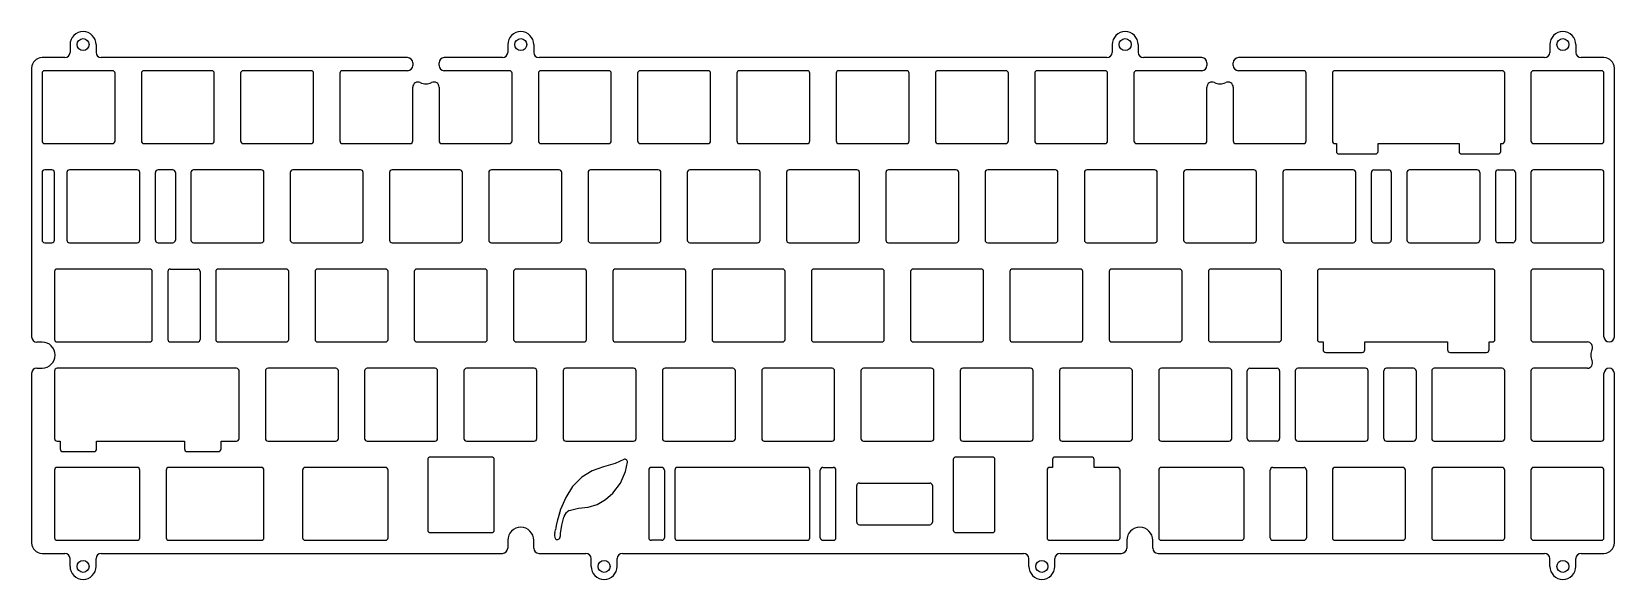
# Model space of a CAD drawing. Header units: millimetres. Extents: x 0 to 304, y 0 to 105.
import ezdxf

# ---------------------------------------------------------------- set-up
doc = ezdxf.new("R2010")
doc.units = ezdxf.units.MM

msp = doc.modelspace()

# ---------------------------------------------------------------- linework, layer by layer
at = {"color": 7, "linetype": 'Continuous', "lineweight": 25}
for p, q in [((7.37, 102.7), (7.37, 101.2)), ((12.37, 102.7), (12.37, 101.2)), ((91.37, 102.7), (91.37, 101.2)), ((96.37, 102.7), (96.37, 101.2)), ((207.37, 102.7), (207.37, 101.2)), ((212.37, 102.7), (212.37, 101.2)), ((291.37, 102.7), (291.37, 101.2)), ((296.37, 102.7), (296.37, 101.2)), ((0, 98.2), (0, 46.57)), ((6.37, 100.2), (2, 100.2)), ((15.5, 97.7), (2.5, 97.7)), ((72.15, 100.2), (13.37, 100.2)), ((34.55, 97.7), (21.55, 97.7)), ((53.6, 97.7), (40.6, 97.7)), ((72.15, 97.7), (59.65, 97.7)), ((73.15, 99.2), (73.15, 98.7)), ((78.2, 98.7), (78.2, 99.2)), ((90.37, 100.2), (79.2, 100.2)), ((91.7, 97.7), (79.2, 97.7)), ((206.37, 100.2), (97.37, 100.2)), ((110.75, 97.7), (97.75, 97.7)), ((129.8, 97.7), (116.8, 97.7)), ((148.85, 97.7), (135.85, 97.7)), ((167.9, 97.7), (154.9, 97.7)), ((186.95, 97.7), (173.95, 97.7)), ((206, 97.7), (193, 97.7)), ((224.55, 97.7), (212.05, 97.7)), ((224.55, 100.2), (213.37, 100.2)), ((225.55, 99.2), (225.55, 98.7)), ((230.6, 98.7), (230.6, 99.2)), ((290.37, 100.2), (231.6, 100.2)), ((244.1, 97.7), (231.6, 97.7)), ((282.2, 97.7), (250.15, 97.7)), ((301.25, 97.7), (288.25, 97.7)), ((301.75, 100.2), (297.37, 100.2)), ((303.75, 46.6), (303.75, 98.2)), ((2, 97.2), (2, 84.2)), ((16, 84.2), (16, 97.2)), ((21.05, 97.2), (21.05, 84.2)), ((35.05, 84.2), (35.05, 97.2)), ((40.1, 97.2), (40.1, 84.2)), ((54.1, 84.2), (54.1, 97.2)), ((59.15, 97.2), (59.15, 84.2)), ((73.15, 84.2), (73.15, 94.52)), ((78.2, 94.52), (78.2, 84.2)), ((92.2, 84.2), (92.2, 97.2)), ((97.25, 97.2), (97.25, 84.2)), ((111.25, 84.2), (111.25, 97.2)), ((116.3, 97.2), (116.3, 84.2)), ((130.3, 84.2), (130.3, 97.2)), ((135.35, 97.2), (135.35, 84.2)), ((149.35, 84.2), (149.35, 97.2)), ((154.4, 97.2), (154.4, 84.2)), ((168.4, 84.2), (168.4, 97.2)), ((173.45, 97.2), (173.45, 84.2)), ((187.45, 84.2), (187.45, 97.2)), ((192.5, 97.2), (192.5, 84.2)), ((206.5, 84.2), (206.5, 97.2)), ((211.55, 97.2), (211.55, 84.2)), ((225.55, 84.2), (225.55, 94.52)), ((230.6, 94.52), (230.6, 84.2)), ((244.6, 84.2), (244.6, 97.2)), ((249.65, 97.2), (249.65, 84.2)), ((282.7, 84.2), (282.7, 97.2)), ((287.75, 97.2), (287.75, 84.2)), ((301.75, 84.2), (301.75, 97.2)), ((2.5, 83.7), (15.5, 83.7)), ((21.55, 83.7), (34.55, 83.7)), ((40.6, 83.7), (53.6, 83.7)), ((59.65, 83.7), (72.65, 83.7)), ((78.7, 83.7), (91.7, 83.7)), ((97.75, 83.7), (110.75, 83.7)), ((116.8, 83.7), (129.8, 83.7)), ((135.85, 83.7), (148.85, 83.7)), ((154.9, 83.7), (167.9, 83.7)), ((173.95, 83.7), (186.95, 83.7)), ((193, 83.7), (206, 83.7)), ((212.05, 83.7), (225.05, 83.7)), ((231.1, 83.7), (244.1, 83.7)), ((250.15, 83.7), (250.4, 83.7)), ((250.4, 83.7), (250.4, 82.2)), ((258.4, 83.7), (273.95, 83.7)), ((258.4, 82.2), (258.4, 83.7)), ((273.95, 83.7), (273.95, 82.2)), ((281.95, 83.7), (282.2, 83.7)), ((281.95, 82.2), (281.95, 83.7)), ((288.25, 83.7), (301.25, 83.7)), ((250.9, 81.7), (257.9, 81.7)), ((274.45, 81.7), (281.45, 81.7)), ((2, 78.15), (2, 65.15)), ((3.88, 78.65), (2.5, 78.65)), ((4.38, 65.15), (4.38, 78.15)), ((6.76, 78.15), (6.76, 65.15)), ((20.26, 78.65), (7.26, 78.65)), ((20.76, 65.15), (20.76, 78.15)), ((23.76, 65.15), (23.76, 78.15)), ((27.08, 78.65), (24.26, 78.65)), ((27.58, 78.15), (27.58, 65.15)), ((30.58, 78.15), (30.58, 65.15)), ((44.07, 78.65), (31.08, 78.65)), ((44.57, 65.15), (44.57, 78.15)), ((49.63, 78.15), (49.63, 65.15)), ((63.12, 78.65), (50.13, 78.65)), ((63.62, 65.15), (63.62, 78.15)), ((68.68, 78.15), (68.68, 65.15)), ((82.17, 78.65), (69.18, 78.65)), ((82.67, 65.15), (82.67, 78.15)), ((87.73, 78.15), (87.73, 65.15)), ((101.22, 78.65), (88.23, 78.65)), ((101.72, 65.15), (101.72, 78.15)), ((106.78, 78.15), (106.78, 65.15)), ((120.27, 78.65), (107.28, 78.65)), ((120.77, 65.15), (120.77, 78.15)), ((125.83, 78.15), (125.83, 65.15)), ((139.32, 78.65), (126.33, 78.65)), ((139.82, 65.15), (139.82, 78.15)), ((144.88, 78.15), (144.88, 65.15)), ((158.37, 78.65), (145.38, 78.65)), ((158.87, 65.15), (158.87, 78.15)), ((163.93, 78.15), (163.93, 65.15)), ((177.42, 78.65), (164.43, 78.65)), ((177.92, 65.15), (177.92, 78.15)), ((182.98, 78.15), (182.98, 65.15)), ((196.47, 78.65), (183.48, 78.65)), ((196.97, 65.15), (196.97, 78.15)), ((202.03, 78.15), (202.03, 65.15)), ((215.52, 78.65), (202.53, 78.65)), ((216.02, 65.15), (216.02, 78.15)), ((221.08, 78.15), (221.08, 65.15)), ((234.57, 78.65), (221.58, 78.65)), ((235.07, 65.15), (235.07, 78.15)), ((240.13, 78.15), (240.13, 65.15)), ((253.62, 78.65), (240.63, 78.65)), ((254.12, 65.15), (254.12, 78.15)), ((257.12, 65.15), (257.12, 78.15)), ((260.94, 78.15), (260.94, 65.15)), ((263.94, 78.15), (263.94, 65.15)), ((277.44, 78.65), (264.44, 78.65)), ((277.94, 78.15), (277.94, 65.15)), ((280.94, 78.15), (280.94, 65.15)), ((284.75, 78.15), (284.75, 65.15)), ((287.75, 78.15), (287.75, 65.15)), ((301.25, 78.65), (288.25, 78.65)), ((301.75, 65.15), (301.75, 78.15)), ((2.5, 64.65), (3.88, 64.65)), ((7.26, 64.65), (20.26, 64.65)), ((24.26, 64.65), (27.08, 64.65)), ((31.08, 64.65), (44.07, 64.65)), ((50.13, 64.65), (63.12, 64.65)), ((69.18, 64.65), (82.17, 64.65)), ((88.23, 64.65), (101.22, 64.65)), ((107.28, 64.65), (120.27, 64.65)), ((126.33, 64.65), (139.32, 64.65)), ((145.38, 64.65), (158.37, 64.65)), ((164.43, 64.65), (177.42, 64.65)), ((183.48, 64.65), (196.47, 64.65)), ((202.53, 64.65), (215.52, 64.65)), ((221.58, 64.65), (234.57, 64.65)), ((240.63, 64.65), (253.62, 64.65)), ((264.44, 64.65), (277.44, 64.65)), ((288.25, 64.65), (301.25, 64.65)), ((4.38, 59.1), (4.38, 46.1)), ((22.64, 59.6), (4.88, 59.6)), ((23.14, 46.1), (23.14, 59.1)), ((26.14, 59.1), (26.14, 46.1)), ((32.34, 59.1), (32.34, 46.1)), ((35.34, 59.1), (35.34, 46.1)), ((48.84, 59.6), (35.84, 59.6)), ((49.34, 46.1), (49.34, 59.1)), ((54.39, 59.1), (54.39, 46.1)), ((67.89, 59.6), (54.89, 59.6)), ((68.39, 46.1), (68.39, 59.1)), ((73.44, 59.1), (73.44, 46.1)), ((86.94, 59.6), (73.94, 59.6)), ((87.44, 46.1), (87.44, 59.1)), ((92.49, 59.1), (92.49, 46.1)), ((105.99, 59.6), (92.99, 59.6)), ((106.49, 46.1), (106.49, 59.1)), ((111.54, 59.1), (111.54, 46.1)), ((125.04, 59.6), (112.04, 59.6)), ((125.54, 46.1), (125.54, 59.1)), ((130.59, 59.1), (130.59, 46.1)), ((144.09, 59.6), (131.09, 59.6)), ((144.59, 46.1), (144.59, 59.1)), ((149.64, 59.1), (149.64, 46.1)), ((163.14, 59.6), (150.14, 59.6)), ((163.64, 46.1), (163.64, 59.1)), ((168.69, 59.1), (168.69, 46.1)), ((182.19, 59.6), (169.19, 59.6)), ((182.69, 46.1), (182.69, 59.1)), ((187.74, 59.1), (187.74, 46.1)), ((201.24, 59.6), (188.24, 59.6)), ((201.74, 46.1), (201.74, 59.1)), ((206.79, 59.1), (206.79, 46.1)), ((220.29, 59.6), (207.29, 59.6)), ((220.79, 46.1), (220.79, 59.1)), ((225.84, 59.1), (225.84, 46.1)), ((239.34, 59.6), (226.34, 59.6)), ((239.84, 46.1), (239.84, 59.1)), ((287.75, 59.1), (287.75, 46.1)), ((301.25, 59.6), (288.25, 59.6)), ((301.75, 46.6), (301.75, 59.1)), ((2, 45.57), (1, 45.57)), ((4.88, 45.6), (22.64, 45.6)), ((35.84, 45.6), (48.84, 45.6)), ((54.89, 45.6), (67.89, 45.6)), ((73.94, 45.6), (86.94, 45.6)), ((92.99, 45.6), (105.99, 45.6)), ((112.04, 45.6), (125.04, 45.6)), ((131.09, 45.6), (144.09, 45.6)), ((150.14, 45.6), (163.14, 45.6)), ((169.19, 45.6), (182.19, 45.6)), ((188.24, 45.6), (201.24, 45.6)), ((207.29, 45.6), (220.29, 45.6)), ((226.34, 45.6), (239.34, 45.6)), ((288.25, 45.6), (298.57, 45.6)), ((0, 39.57), (0, 7)), ((1, 40.57), (2, 40.57)), ((4.38, 40.05), (4.38, 27.05)), ((39.31, 40.55), (4.88, 40.55)), ((39.81, 27.05), (39.81, 40.05)), ((44.86, 40.05), (44.86, 27.05)), ((58.36, 40.55), (45.36, 40.55)), ((58.86, 27.05), (58.86, 40.05)), ((63.91, 40.05), (63.91, 27.05)), ((77.41, 40.55), (64.41, 40.55)), ((77.91, 27.05), (77.91, 40.05)), ((82.96, 40.05), (82.96, 27.05)), ((96.46, 40.55), (83.46, 40.55)), ((96.96, 27.05), (96.96, 40.05)), ((102.01, 40.05), (102.01, 27.05)), ((115.51, 40.55), (102.51, 40.55)), ((116.01, 27.05), (116.01, 40.05)), ((121.06, 40.05), (121.06, 27.05)), ((134.56, 40.55), (121.56, 40.55)), ((135.06, 27.05), (135.06, 40.05)), ((140.11, 40.05), (140.11, 27.05)), ((153.61, 40.55), (140.61, 40.55)), ((154.11, 27.05), (154.11, 40.05)), ((159.16, 40.05), (159.16, 27.05)), ((172.66, 40.55), (159.66, 40.55)), ((173.16, 27.05), (173.16, 40.05)), ((178.21, 40.05), (178.21, 27.05)), ((191.71, 40.55), (178.71, 40.55)), ((192.21, 27.05), (192.21, 40.05)), ((197.26, 40.05), (197.26, 27.05)), ((210.76, 40.55), (197.76, 40.55)), ((211.26, 27.05), (211.26, 40.05)), ((216.31, 40.05), (216.31, 27.05)), ((229.81, 40.55), (216.81, 40.55)), ((230.31, 27.05), (230.31, 40.05)), ((233.31, 27.05), (233.31, 40.05)), ((239.51, 40.05), (239.51, 27.05)), ((242.51, 40.05), (242.51, 27.05)), ((256.01, 40.55), (243.01, 40.55)), ((256.51, 27.05), (256.51, 40.05)), ((259.51, 27.05), (259.51, 40.05)), ((265.7, 40.05), (265.7, 27.05)), ((268.7, 40.05), (268.7, 27.05)), ((282.2, 40.55), (269.2, 40.55)), ((282.7, 27.05), (282.7, 40.05)), ((287.75, 40.05), (287.75, 27.05)), ((298.57, 40.55), (288.25, 40.55)), ((301.75, 27.05), (301.75, 39.55)), ((303.75, 7), (303.75, 39.55)), ((4.88, 26.55), (5.47, 26.55)), ((5.47, 26.55), (5.47, 25.05)), ((5.97, 24.55), (11.97, 24.55)), ((12.47, 26.55), (29.34, 26.55)), ((12.47, 25.05), (12.47, 26.55)), ((29.34, 26.55), (29.34, 25.05)), ((29.84, 24.55), (35.84, 24.55)), ((36.34, 26.55), (39.31, 26.55)), ((36.34, 25.05), (36.34, 26.55)), ((45.36, 26.55), (58.36, 26.55)), ((64.41, 26.55), (77.41, 26.55)), ((83.46, 26.55), (96.46, 26.55)), ((102.51, 26.55), (115.51, 26.55)), ((121.56, 26.55), (134.56, 26.55)), ((140.61, 26.55), (153.61, 26.55)), ((159.66, 26.55), (172.66, 26.55)), ((178.71, 26.55), (191.71, 26.55)), ((197.76, 26.55), (210.76, 26.55)), ((216.81, 26.55), (229.81, 26.55)), ((243.01, 26.55), (256.01, 26.55)), ((269.2, 26.55), (282.2, 26.55)), ((288.25, 26.55), (301.25, 26.55)), ((20.26, 21.5), (4.88, 21.5)), ((44.07, 21.5), (26.31, 21.5)), ((67.89, 21.5), (52.51, 21.5)), ((76.02, 23), (76.02, 9.47)), ((88.28, 23.5), (76.52, 23.5)), ((88.78, 9.47), (88.78, 23)), ((109.75, 21.62), (107.56, 20.83)), ((112, 22.27), (109.75, 21.62)), ((113.63, 23.04), (112, 22.27)), ((113.97, 20.7), (114.33, 22.49)), ((148.85, 21.5), (123.94, 21.5)), ((176.87, 23), (176.87, 9.47)), ((184.37, 23.5), (177.37, 23.5)), ((184.87, 9.47), (184.87, 23)), ((195.92, 21.5), (195.38, 21.5)), ((195.92, 23), (195.92, 21.5)), ((203.42, 23.5), (196.42, 23.5)), ((203.92, 21.5), (203.92, 23)), ((208.38, 21.5), (203.92, 21.5)), ((232.19, 21.5), (216.81, 21.5)), ((263.15, 21.5), (250.15, 21.5)), ((282.2, 21.5), (269.2, 21.5)), ((301.25, 21.5), (288.25, 21.5)), ((4.38, 21), (4.38, 8)), ((20.76, 8), (20.76, 21)), ((25.81, 21), (25.81, 8)), ((44.57, 8), (44.57, 21)), ((52.01, 21), (52.01, 8)), ((68.39, 8), (68.39, 21)), ((105.57, 19.6), (103.82, 17.86)), ((107.56, 20.83), (105.57, 19.6)), ((111.53, 16.56), (112.99, 18.48)), ((112.99, 18.48), (113.97, 20.7)), ((118.44, 21), (118.44, 8)), ((121.44, 21), (121.44, 8)), ((123.44, 21), (123.44, 8)), ((149.35, 8), (149.35, 21)), ((151.35, 8), (151.35, 21)), ((154.35, 8), (154.35, 21)), ((194.88, 21), (194.88, 8)), ((208.88, 8), (208.88, 21)), ((216.31, 21), (216.31, 8)), ((232.69, 8), (232.69, 21)), ((237.69, 8), (237.69, 21)), ((244.65, 21), (244.65, 8)), ((249.65, 21), (249.65, 8)), ((263.65, 8), (263.65, 21)), ((268.7, 21), (268.7, 8)), ((282.7, 8), (282.7, 21)), ((287.75, 21), (287.75, 8)), ((301.75, 8), (301.75, 21)), ((102.52, 15.74), (101.52, 13.42)), ((103.82, 17.86), (102.52, 15.74)), ((108.55, 14.4), (110.14, 15.36)), ((110.14, 15.36), (111.53, 16.56)), ((158.35, 11), (158.35, 18)), ((172.87, 18), (172.87, 11)), ((101.28, 12.68), (100.93, 11.46)), ((103.19, 13.22), (104.97, 13.69)), ((104.97, 13.69), (106.8, 13.86)), ((106.8, 13.86), (108.55, 14.4)), ((100.6, 9.88), (100.53, 9.52)), ((100.68, 10.37), (100.6, 9.88)), ((100.93, 11.46), (100.68, 10.37)), ((101.52, 8.82), (101.75, 10.44)), ((101.75, 10.44), (102.14, 11.94)), ((4.88, 7.5), (20.26, 7.5)), ((26.31, 7.5), (44.07, 7.5)), ((52.51, 7.5), (67.89, 7.5)), ((76.52, 8.97), (88.28, 8.97)), ((91.37, 7.5), (91.37, 6)), ((96.37, 6), (96.37, 7.5)), ((100.36, 8.68), (100.34, 8.42)), ((100.34, 8.42), (100.39, 8.06)), ((100.42, 9.01), (100.36, 8.68)), ((123.94, 7.5), (148.85, 7.5)), ((177.37, 8.97), (184.37, 8.97)), ((195.38, 7.5), (208.38, 7.5)), ((210.17, 7.5), (210.17, 6)), ((215.17, 6), (215.17, 7.5)), ((216.81, 7.5), (232.19, 7.5)), ((250.15, 7.5), (263.15, 7.5)), ((269.2, 7.5), (282.2, 7.5)), ((288.25, 7.5), (301.25, 7.5)), ((2, 5), (6.37, 5)), ((7.37, 2.5), (7.37, 4)), ((12.37, 2.5), (12.37, 4)), ((13.37, 5), (90.37, 5)), ((97.37, 5), (106.37, 5)), ((107.37, 2.5), (107.37, 4)), ((112.37, 2.5), (112.37, 4)), ((113.37, 5), (190.37, 5)), ((191.37, 2.5), (191.37, 4)), ((196.37, 2.5), (196.37, 4)), ((197.37, 5), (209.17, 5)), ((216.17, 5), (290.37, 5)), ((291.37, 2.5), (291.37, 4)), ((296.37, 2.5), (296.37, 4)), ((297.37, 5), (301.75, 5))]:
    msp.add_line(p, q, dxfattribs=at)
for p, q in [((257.62, 78.65), (260.44, 78.65)), ((281.44, 78.65), (284.25, 78.65)), ((257.62, 64.65), (260.44, 64.65)), ((284.25, 64.65), (281.44, 64.65)), ((26.64, 59.6), (31.84, 59.6)), ((26.64, 45.6), (31.84, 45.6)), ((233.81, 40.55), (239.01, 40.55)), ((265.2, 40.55), (260.01, 40.55)), ((239.01, 26.55), (233.81, 26.55)), ((260.01, 26.55), (265.2, 26.55)), ((120.94, 21.5), (118.94, 21.5)), ((151.85, 21.5), (153.85, 21.5)), ((238.19, 21.5), (244.15, 21.5)), ((158.85, 18.5), (172.37, 18.5)), ((158.85, 10.5), (172.37, 10.5)), ((120.94, 7.5), (118.94, 7.5)), ((151.85, 7.5), (153.85, 7.5)), ((238.19, 7.5), (244.15, 7.5))]:
    msp.add_line(p, q)
msp.add_lwpolyline([(255.86, 44.1), (255.86, 45.6), (271.73, 45.6), (271.73, 44.1, 0.414214), (272.23, 43.6), (279.23, 43.6, 0.414214), (279.73, 44.1), (279.73, 45.6), (280.32, 45.6, 0.414214), (280.82, 46.1), (280.82, 59.1, 0.414214), (280.32, 59.6), (247.27, 59.6, 0.414214), (246.77, 59.1), (246.77, 46.1, 0.414214), (247.27, 45.6), (247.86, 45.6), (247.86, 44.1, 0.414214), (248.36, 43.6), (255.36, 43.6, 0.414214)], format="xyb", close=True)
for centre in [(9.87, 102.7), (93.87, 102.7), (209.87, 102.7), (293.87, 102.7), (9.87, 2.5), (109.87, 2.5), (193.87, 2.5), (293.87, 2.5)]:
    msp.add_circle(centre, 1.15, dxfattribs=at)
for centre, radius, start, end in [((9.87, 102.7), 2.5, 0, 180), ((93.87, 102.7), 2.5, 0, 180), ((209.87, 102.7), 2.5, 0, 180), ((293.87, 102.7), 2.5, 0, 180), ((6.37, 101.2), 1, 270, 0), ((13.37, 101.2), 1, 180, 270), ((90.37, 101.2), 1, 270, 0), ((97.37, 101.2), 1, 180, 270), ((206.37, 101.2), 1, 270, 0), ((213.37, 101.2), 1, 180, 270), ((290.37, 101.2), 1, 270, 0), ((297.37, 101.2), 1, 180, 270), ((2, 98.2), 2, 90, 180), ((2.5, 97.2), 0.5, 90, 180), ((15.5, 97.2), 0.5, 0, 90), ((21.55, 97.2), 0.5, 90, 180), ((34.55, 97.2), 0.5, 0, 90), ((40.6, 97.2), 0.5, 90, 180), ((53.6, 97.2), 0.5, 0, 90), ((59.65, 97.2), 0.5, 90, 180), ((72.15, 99.2), 1, 0, 90), ((72.15, 98.7), 1, 270, 0), ((79.2, 99.2), 1, 90, 180), ((79.2, 98.7), 1, 180, 270), ((91.7, 97.2), 0.5, 0, 90), ((97.75, 97.2), 0.5, 90, 180), ((110.75, 97.2), 0.5, 0, 90), ((116.8, 97.2), 0.5, 90, 180), ((129.8, 97.2), 0.5, 0, 90), ((135.85, 97.2), 0.5, 90, 180), ((148.85, 97.2), 0.5, 0, 90), ((154.9, 97.2), 0.5, 90, 180), ((167.9, 97.2), 0.5, 0, 90), ((173.95, 97.2), 0.5, 90, 180), ((186.95, 97.2), 0.5, 0, 90), ((193, 97.2), 0.5, 90, 180), ((206, 97.2), 0.5, 0, 90), ((212.05, 97.2), 0.5, 90, 180), ((224.55, 99.2), 1, 0, 90), ((224.55, 98.7), 1, 270, 0), ((231.6, 99.2), 1, 90, 180), ((231.6, 98.7), 1, 180, 270), ((244.1, 97.2), 0.5, 0, 90), ((250.15, 97.2), 0.5, 90, 180), ((282.2, 97.2), 0.5, 0, 90), ((288.25, 97.2), 0.5, 90, 180), ((301.25, 97.2), 0.5, 0, 90), ((301.75, 98.2), 2, 0, 90), ((74.15, 94.52), 1, 64.1629, 180), ((75.67, 97.67), 2.5, 244.1629, 295.8371), ((77.2, 94.52), 1, 0, 115.8371), ((226.55, 94.52), 1, 64.1602, 180), ((228.07, 97.67), 2.5, 244.1602, 295.8398), ((229.6, 94.52), 1, 0, 115.8398), ((2.5, 84.2), 0.5, 180, 270), ((15.5, 84.2), 0.5, 270, 0), ((21.55, 84.2), 0.5, 180, 270), ((34.55, 84.2), 0.5, 270, 0), ((40.6, 84.2), 0.5, 180, 270), ((53.6, 84.2), 0.5, 270, 0), ((59.65, 84.2), 0.5, 180, 270), ((72.65, 84.2), 0.5, 270, 0), ((78.7, 84.2), 0.5, 180, 270), ((91.7, 84.2), 0.5, 270, 0), ((97.75, 84.2), 0.5, 180, 270), ((110.75, 84.2), 0.5, 270, 0), ((116.8, 84.2), 0.5, 180, 270), ((129.8, 84.2), 0.5, 270, 360), ((135.85, 84.2), 0.5, 180, 270), ((148.85, 84.2), 0.5, 270, 360), ((154.9, 84.2), 0.5, 180, 270), ((167.9, 84.2), 0.5, 270, 360), ((173.95, 84.2), 0.5, 180, 270), ((186.95, 84.2), 0.5, 270, 360), ((193, 84.2), 0.5, 180, 270), ((206, 84.2), 0.5, 270, 360), ((212.05, 84.2), 0.5, 180, 270), ((225.05, 84.2), 0.5, 270, 0), ((231.1, 84.2), 0.5, 180, 270), ((244.1, 84.2), 0.5, 270, 0), ((250.15, 84.2), 0.5, 180, 270), ((250.9, 82.2), 0.5, 180, 270), ((257.9, 82.2), 0.5, 270, 0), ((274.45, 82.2), 0.5, 180, 270), ((281.45, 82.2), 0.5, 270, 0), ((282.2, 84.2), 0.5, 270, 0), ((288.25, 84.2), 0.5, 180, 270), ((301.25, 84.2), 0.5, 270, 0), ((2.5, 78.15), 0.5, 90, 180), ((3.88, 78.15), 0.5, 0, 90), ((7.26, 78.15), 0.5, 90, 180), ((20.26, 78.15), 0.5, 0, 90), ((24.26, 78.15), 0.5, 90, 180), ((27.08, 78.15), 0.5, 0, 90), ((31.08, 78.15), 0.5, 90, 180), ((44.07, 78.15), 0.5, 0, 90), ((50.13, 78.15), 0.5, 90, 180), ((63.12, 78.15), 0.5, 0, 90), ((69.18, 78.15), 0.5, 90, 180), ((82.17, 78.15), 0.5, 0, 90), ((88.23, 78.15), 0.5, 90, 180), ((101.22, 78.15), 0.5, 0, 90), ((107.28, 78.15), 0.5, 90, 180), ((120.27, 78.15), 0.5, 0, 90), ((126.33, 78.15), 0.5, 90, 180), ((139.32, 78.15), 0.5, 0, 90), ((145.38, 78.15), 0.5, 90, 180), ((158.37, 78.15), 0.5, 0, 90), ((164.43, 78.15), 0.5, 90, 180), ((177.42, 78.15), 0.5, 0, 90), ((183.48, 78.15), 0.5, 90, 180), ((196.47, 78.15), 0.5, 0, 90), ((202.53, 78.15), 0.5, 90, 180), ((215.52, 78.15), 0.5, 0, 90), ((221.58, 78.15), 0.5, 90, 180), ((234.57, 78.15), 0.5, 0, 90), ((240.63, 78.15), 0.5, 90, 180), ((253.62, 78.15), 0.5, 0, 90), ((264.44, 78.15), 0.5, 90, 180), ((277.44, 78.15), 0.5, 0, 90), ((288.25, 78.15), 0.5, 90, 180), ((301.25, 78.15), 0.5, 0, 90), ((2.5, 65.15), 0.5, 180, 270), ((3.88, 65.15), 0.5, 270, 0), ((7.26, 65.15), 0.5, 180, 270), ((20.26, 65.15), 0.5, 270, 0), ((24.26, 65.15), 0.5, 180, 270), ((27.08, 65.15), 0.5, 270, 0), ((31.08, 65.15), 0.5, 180, 270), ((44.07, 65.15), 0.5, 270, 0), ((50.13, 65.15), 0.5, 180, 270), ((63.12, 65.15), 0.5, 270, 0), ((69.18, 65.15), 0.5, 180, 270), ((82.17, 65.15), 0.5, 270, 0), ((88.23, 65.15), 0.5, 180, 270), ((101.22, 65.15), 0.5, 270, 0), ((107.28, 65.15), 0.5, 180, 270), ((120.27, 65.15), 0.5, 270, 0), ((126.33, 65.15), 0.5, 180, 270), ((139.32, 65.15), 0.5, 270, 0), ((145.38, 65.15), 0.5, 180, 270), ((158.37, 65.15), 0.5, 270, 0), ((164.43, 65.15), 0.5, 180, 270), ((177.42, 65.15), 0.5, 270, 0), ((183.48, 65.15), 0.5, 180, 270), ((196.47, 65.15), 0.5, 270, 0), ((202.53, 65.15), 0.5, 180, 270), ((215.52, 65.15), 0.5, 270, 0), ((221.58, 65.15), 0.5, 180, 270), ((234.57, 65.15), 0.5, 270, 0), ((240.63, 65.15), 0.5, 180, 270), ((253.62, 65.15), 0.5, 270, 0), ((264.44, 65.15), 0.5, 180, 270), ((277.44, 65.15), 0.5, 270, 0), ((288.25, 65.15), 0.5, 180, 270), ((301.25, 65.15), 0.5, 270, 0), ((4.88, 59.1), 0.5, 90, 180), ((22.64, 59.1), 0.5, 0, 90), ((35.84, 59.1), 0.5, 90, 180), ((48.84, 59.1), 0.5, 0, 90), ((54.89, 59.1), 0.5, 90, 180), ((67.89, 59.1), 0.5, 0, 90), ((73.94, 59.1), 0.5, 90, 180), ((86.94, 59.1), 0.5, 0, 90), ((92.99, 59.1), 0.5, 90, 180), ((105.99, 59.1), 0.5, 0, 90), ((112.04, 59.1), 0.5, 90, 180), ((125.04, 59.1), 0.5, 0, 90), ((131.09, 59.1), 0.5, 90, 180), ((144.09, 59.1), 0.5, 0, 90), ((150.14, 59.1), 0.5, 90, 180), ((163.14, 59.1), 0.5, 0, 90), ((169.19, 59.1), 0.5, 90, 180), ((182.19, 59.1), 0.5, 0, 90), ((188.24, 59.1), 0.5, 90, 180), ((201.24, 59.1), 0.5, 0, 90), ((207.29, 59.1), 0.5, 90, 180), ((220.29, 59.1), 0.5, 0, 90), ((226.34, 59.1), 0.5, 90, 180), ((239.34, 59.1), 0.5, 0, 90), ((288.25, 59.1), 0.5, 90, 180), ((301.25, 59.1), 0.5, 0, 90), ((1, 46.57), 1, 180, 270), ((2, 43.07), 2.5, 270, 90), ((4.88, 46.1), 0.5, 180, 270), ((22.64, 46.1), 0.5, 270, 0), ((35.84, 46.1), 0.5, 180, 270), ((48.84, 46.1), 0.5, 270, 0), ((54.89, 46.1), 0.5, 180, 270), ((67.89, 46.1), 0.5, 270, 0), ((73.94, 46.1), 0.5, 180, 270), ((86.94, 46.1), 0.5, 270, 0), ((92.99, 46.1), 0.5, 180, 270), ((105.99, 46.1), 0.5, 270, 0), ((112.04, 46.1), 0.5, 180, 270), ((125.04, 46.1), 0.5, 270, 0), ((131.09, 46.1), 0.5, 180, 270), ((144.09, 46.1), 0.5, 270, 0), ((150.14, 46.1), 0.5, 180, 270), ((163.14, 46.1), 0.5, 270, 0), ((169.19, 46.1), 0.5, 180, 270), ((182.19, 46.1), 0.5, 270, 0), ((188.24, 46.1), 0.5, 180, 270), ((201.24, 46.1), 0.5, 270, 0), ((207.29, 46.1), 0.5, 180, 270), ((220.29, 46.1), 0.5, 270, 0), ((226.34, 46.1), 0.5, 180, 270), ((239.34, 46.1), 0.5, 270, 0), ((288.25, 46.1), 0.5, 180, 270), ((298.57, 44.6), 1, 334.162, 90), ((302.75, 46.6), 1, 180, 0), ((301.72, 43.07), 2.5, 154.162, 205.838), ((1, 39.57), 1, 90, 180), ((4.88, 40.05), 0.5, 90, 180), ((39.31, 40.05), 0.5, 0, 90), ((45.36, 40.05), 0.5, 90, 180), ((58.36, 40.05), 0.5, 0, 90), ((64.41, 40.05), 0.5, 90, 180), ((77.41, 40.05), 0.5, 0, 90), ((83.46, 40.05), 0.5, 90, 180), ((96.46, 40.05), 0.5, 0, 90), ((102.51, 40.05), 0.5, 90, 180), ((115.51, 40.05), 0.5, 0, 90), ((121.56, 40.05), 0.5, 90, 180), ((134.56, 40.05), 0.5, 0, 90), ((140.61, 40.05), 0.5, 90, 180), ((153.61, 40.05), 0.5, 0, 90), ((159.66, 40.05), 0.5, 90, 180), ((172.66, 40.05), 0.5, 0, 90), ((178.71, 40.05), 0.5, 90, 180), ((191.71, 40.05), 0.5, 0, 90), ((197.76, 40.05), 0.5, 90, 180), ((210.76, 40.05), 0.5, 0, 90), ((216.81, 40.05), 0.5, 90, 180), ((229.81, 40.05), 0.5, 0, 90), ((243.01, 40.05), 0.5, 90, 180), ((256.01, 40.05), 0.5, 0, 90), ((269.2, 40.05), 0.5, 90, 180), ((282.2, 40.05), 0.5, 0, 90), ((288.25, 40.05), 0.5, 90, 180), ((298.57, 41.55), 1, 270, 25.838), ((302.75, 39.55), 1, 0, 180), ((4.88, 27.05), 0.5, 180, 270), ((5.97, 25.05), 0.5, 180, 270), ((11.97, 25.05), 0.5, 270, 0), ((29.84, 25.05), 0.5, 180, 270), ((35.84, 25.05), 0.5, 270, 0), ((39.31, 27.05), 0.5, 270, 0), ((45.36, 27.05), 0.5, 180, 270), ((58.36, 27.05), 0.5, 270, 0), ((64.41, 27.05), 0.5, 180, 270), ((77.41, 27.05), 0.5, 270, 0), ((83.46, 27.05), 0.5, 180, 270), ((96.46, 27.05), 0.5, 270, 0), ((102.51, 27.05), 0.5, 180, 270), ((115.51, 27.05), 0.5, 270, 0), ((121.56, 27.05), 0.5, 180, 270), ((134.56, 27.05), 0.5, 270, 0), ((140.61, 27.05), 0.5, 180, 270), ((153.61, 27.05), 0.5, 270, 0), ((159.66, 27.05), 0.5, 180, 270), ((172.66, 27.05), 0.5, 270, 0), ((178.71, 27.05), 0.5, 180, 270), ((191.71, 27.05), 0.5, 270, 0), ((197.76, 27.05), 0.5, 180, 270), ((210.76, 27.05), 0.5, 270, 0), ((216.81, 27.05), 0.5, 180, 270), ((229.81, 27.05), 0.5, 270, 0), ((243.01, 27.05), 0.5, 180, 270), ((256.01, 27.05), 0.5, 270, 0), ((269.2, 27.05), 0.5, 180, 270), ((282.2, 27.05), 0.5, 270, 0), ((288.25, 27.05), 0.5, 180, 270), ((301.25, 27.05), 0.5, 270, 0), ((4.88, 21), 0.5, 90, 180), ((20.26, 21), 0.5, 0, 90), ((26.31, 21), 0.5, 90, 180), ((44.07, 21), 0.5, 0, 90), ((52.51, 21), 0.5, 90, 180), ((67.89, 21), 0.5, 0, 90), ((76.52, 23), 0.5, 90, 180), ((88.28, 23), 0.5, 0, 90), ((113.84, 22.59), 0.5, 348.4869, 115.2302), ((123.94, 21), 0.5, 90, 180), ((148.85, 21), 0.5, 0, 90), ((177.37, 23), 0.5, 90, 180), ((184.37, 23), 0.5, 0, 90), ((195.38, 21), 0.5, 90, 180), ((196.42, 23), 0.5, 90, 180), ((203.42, 23), 0.5, 0, 90), ((208.38, 21), 0.5, 0, 90), ((216.81, 21), 0.5, 90, 180), ((232.19, 21), 0.5, 0, 90), ((250.15, 21), 0.5, 90, 180), ((263.15, 21), 0.5, 0, 90), ((269.2, 21), 0.5, 90, 180), ((282.2, 21), 0.5, 0, 90), ((288.25, 21), 0.5, 90, 180), ((301.25, 21), 0.5, 0, 90), ((93.93, 15.59), 7.9, 338.4042, 344.0096), ((104.05, 11.44), 1.98, 115.8621, 165.2517), ((76.52, 9.47), 0.5, 180, 270), ((88.28, 9.47), 0.5, 270, 0), ((93.87, 7.5), 2.5, 0, 180), ((97.52, 9.88), 3.03, 343.41, 353.1375), ((177.37, 9.47), 0.5, 180, 270), ((184.37, 9.47), 0.5, 270, 0), ((212.67, 7.5), 2.5, 0, 180), ((2, 7), 2, 180, 270), ((4.88, 8), 0.5, 180, 270), ((20.26, 8), 0.5, 270, 0), ((26.31, 8), 0.5, 180, 270), ((44.07, 8), 0.5, 270, 0), ((52.51, 8), 0.5, 180, 270), ((67.89, 8), 0.5, 270, 0), ((100.89, 8.13), 0.5, 188.5252, 337.7121), ((99.22, 8.82), 2.3, 337.7121, 0.0749), ((123.94, 8), 0.5, 180, 270), ((148.85, 8), 0.5, 270, 360), ((195.38, 8), 0.5, 180, 270), ((208.38, 8), 0.5, 270, 0), ((216.81, 8), 0.5, 180, 270), ((232.19, 8), 0.5, 270, 0), ((250.15, 8), 0.5, 180, 270), ((263.15, 8), 0.5, 270, 0), ((269.2, 8), 0.5, 180, 270), ((282.2, 8), 0.5, 270, 0), ((288.25, 8), 0.5, 180, 270), ((301.25, 8), 0.5, 270, 0), ((301.75, 7), 2, 270, 0), ((6.37, 4), 1, 0, 90), ((13.37, 4), 1, 90, 180), ((90.37, 6), 1, 270, 0), ((97.37, 6), 1, 180, 270), ((106.37, 4), 1, 0, 90), ((113.37, 4), 1, 90, 180), ((190.37, 4), 1, 0, 90), ((197.37, 4), 1, 90, 180), ((209.17, 6), 1, 270, 0), ((216.17, 6), 1, 180, 270), ((290.37, 4), 1, 0, 90), ((297.37, 4), 1, 90, 180), ((9.87, 2.5), 2.5, 180, 0), ((109.87, 2.5), 2.5, 180, 0), ((193.87, 2.5), 2.5, 180, 0), ((293.87, 2.5), 2.5, 180, 0)]:
    msp.add_arc(centre, radius, start, end, dxfattribs=at)
for centre, start, end in [((257.62, 78.15), 90, 180), ((281.44, 78.15), 90, 180), ((260.44, 65.15), 270, 0), ((284.25, 65.15), 270, 0), ((26.64, 59.1), 90, 180), ((31.84, 46.1), 270, 0), ((233.81, 40.05), 90, 180), ((260.01, 40.05), 90, 180), ((239.01, 27.05), 270, 0), ((265.2, 27.05), 270, 0), ((118.94, 21), 90, 180), ((151.85, 21), 90, 180), ((238.19, 21), 90, 180), ((158.85, 18), 90, 180), ((172.37, 11), 270, 0), ((120.94, 8), 270, 0), ((153.85, 8), 270, 0), ((244.15, 8), 270, 0)]:
    msp.add_arc(centre, 0.5, start, end)
at = {"lineweight": 25}
for centre, start, end in [((260.44, 78.15), 0, 90), ((284.25, 78.15), 0, 90), ((257.62, 65.15), 180, 270), ((281.44, 65.15), 180, 270), ((31.84, 59.1), 0, 90), ((26.64, 46.1), 180, 270), ((239.01, 40.05), 0, 90), ((265.2, 40.05), 0, 90), ((233.81, 27.05), 180, 270), ((260.01, 27.05), 180, 270), ((120.94, 21), 0, 90), ((153.85, 21), 0, 90), ((244.15, 21), 0, 90), ((172.37, 18), 0, 90), ((158.85, 11), 180, 270), ((118.94, 8), 180, 270), ((151.85, 8), 180, 270), ((238.19, 8), 180, 270)]:
    msp.add_arc(centre, 0.5, start, end, dxfattribs=at)

doc.saveas('drawing.dxf')
